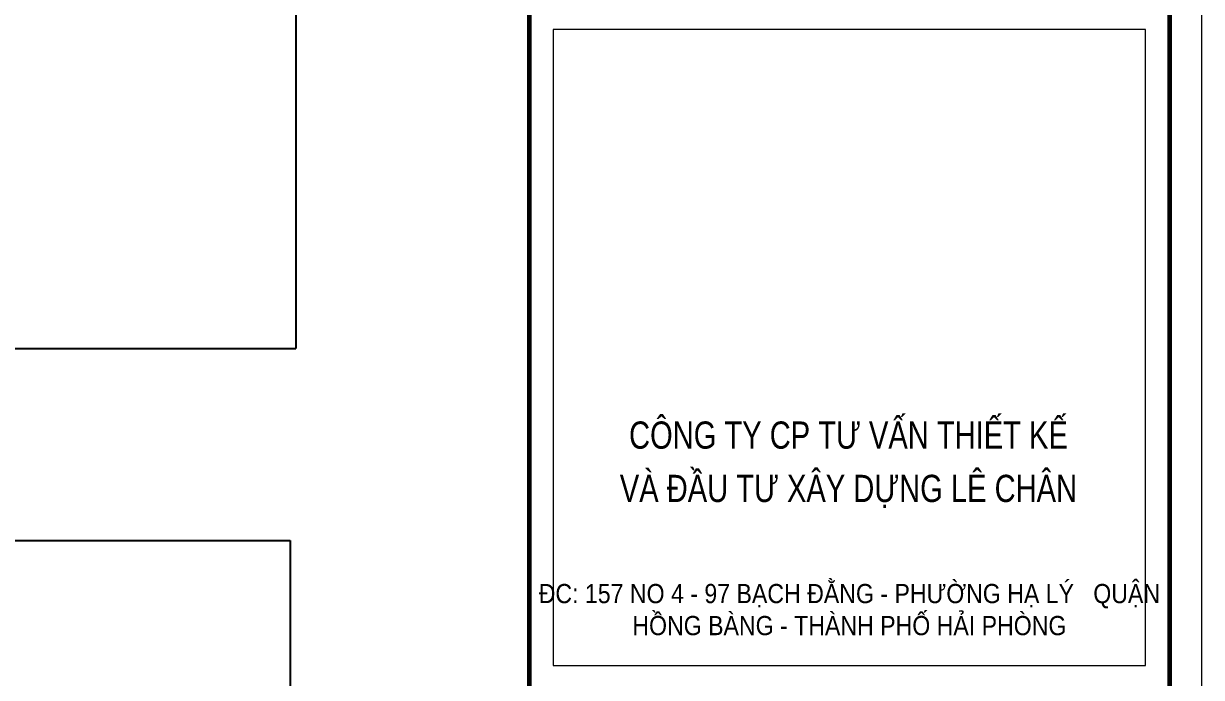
# Model space of a CAD drawing. Header units: millimetres. Extents: x -295047 to 263296, y -724756 to -308748.
# Drawn here: x 257408 to 263296, y -354475 to -351206 of the extents above; entities that cross this region are included whole.
import ezdxf
from ezdxf.enums import TextEntityAlignment as Align

# ---------------------------------------------------------------- set-up
doc = ezdxf.new("R2010")
doc.units = ezdxf.units.MM
doc.header["$MEASUREMENT"] = 0
doc.layers.get('Defpoints').update_dxf_attribs({"color": 1})
for name, color, linetype, lineweight in [('Khungten_LCDI', 7, 'Continuous', 5), ('LC Net thay', 7, 'Continuous', 25), ('LC Text1', 3, 'Continuous', 20)]:
    doc.layers.add(name, color=color, linetype=linetype, lineweight=lineweight)
doc.styles.add('Khungten', font='VHAVAN.TTF', dxfattribs={"width": 0.9, "height": 5000})
doc.styles.add('Title', font='VHBLACK.TTF', dxfattribs={"width": 0.8})

# ---------------------------------------------------------------- blocks, each defined once
blk = doc.blocks.new('lcdi KC')
at = {"layer": 'Defpoints', "lineweight": 0}
blk.add_lwpolyline([(-1200, -14850), (-1200, 14850), (40800, 14850), (40800, -14850)], close=True, dxfattribs=at)
at = {"layer": 'Khungten_LCDI', "color": 5, "lineweight": 60}
blk.add_line((36600, 14650), (36600, -14650), dxfattribs=at)
at = {"layer": 'Khungten_LCDI', "color": 5, "lineweight": 25}
blk.add_line((40600, -14650), (40600, 14650), dxfattribs=at)
at = {"layer": 'Khungten_LCDI', "color": 5, "lineweight": 60}
blk.add_lwpolyline([(0, -14650), (0, 14650), (40600, 14650), (40600, -14650)], close=True, dxfattribs=at)
at = {"layer": 'Khungten_LCDI', "color": 9, "lineweight": 15}
blk.add_lwpolyline([(36750, 2587.2), (40450, 2587.2), (40450, 6561.5), (36750, 6561.5)], close=True, dxfattribs=at)
at = {"color": 7, "style": 'Title', "width": 0.8}
for s, p in [('c«ng ty cp t\xad vÊn thiÕt kÕ', (38594.2, 3941.9)), ('vµ ®Çu t\xad x©y dùng lª ch©n', (38594.2, 3608.6))]:
    blk.add_text(s, height=170, dxfattribs=at).set_placement(p, align=Align.CENTER)
at = {"color": 7, "insert": (38600, 3096.5), "char_height": 120, "attachment_point": 2, "style": 'Khungten'}
blk.add_mtext_dynamic_manual_height_columns('®c: 157 no 4 - 97 b¹ch ®»ng - ph\xadêng h¹ lý   quËn hång bµng - thµnh phè h¶i phßng ', width=3886.569, gutter_width=25, heights=[0], dxfattribs=at)
at = {"color": 7, "style": 'Khungten', "width": 0.8}
for tag, p in [('REVISION', (39498.8, -10746.3)), ('NGAYHT', (39546.1, -11609.4))]:
    blk.add_attdef(tag, text='', height=200, dxfattribs=at).set_placement(p, align=Align.CENTER)
at = {"layer": 'LC Text1', "style": 'Title', "width": 1.485915}
for tag, p, p2 in [('TENBANVE1', (36912.7, -8885.8), (40339.1, -8885.8)), ('TENBANVE2', (36912.7, -9562.5), (40339.1, -9562.5))]:
    blk.add_attdef(tag, text='', height=250, dxfattribs=at).set_placement(p, p2, align=Align.FIT)
at = {"layer": 'LC Text1', "style": 'Title', "width": 0.7}
blk.add_attdef('SOBANVE', text='', height=250, dxfattribs=at).set_placement((39562, -13896.2), align=Align.CENTER)

msp = doc.modelspace()

# ---------------------------------------------------------------- linework, layer by layer
at = {"layer": 'LC Net thay'}
for p, q in [((258767.9, -347076.3), (258767.9, -352830.2)), ((246102.8, -352830.2), (258767.9, -352830.2)), ((246075.7, -353790.4), (258740.8, -353790.4)), ((258740.8, -353790.4), (258740.8, -358353.8))]:
    msp.add_line(p, q, dxfattribs=at)

# ---------------------------------------------------------------- block references
at = {"layer": 'LC Net thay', "xscale": 0.8, "yscale": 0.8, "zscale": 0.8}
msp.add_blockref('lcdi KC', (230655.8, -356485.3), dxfattribs=at)

doc.saveas('drawing.dxf')
